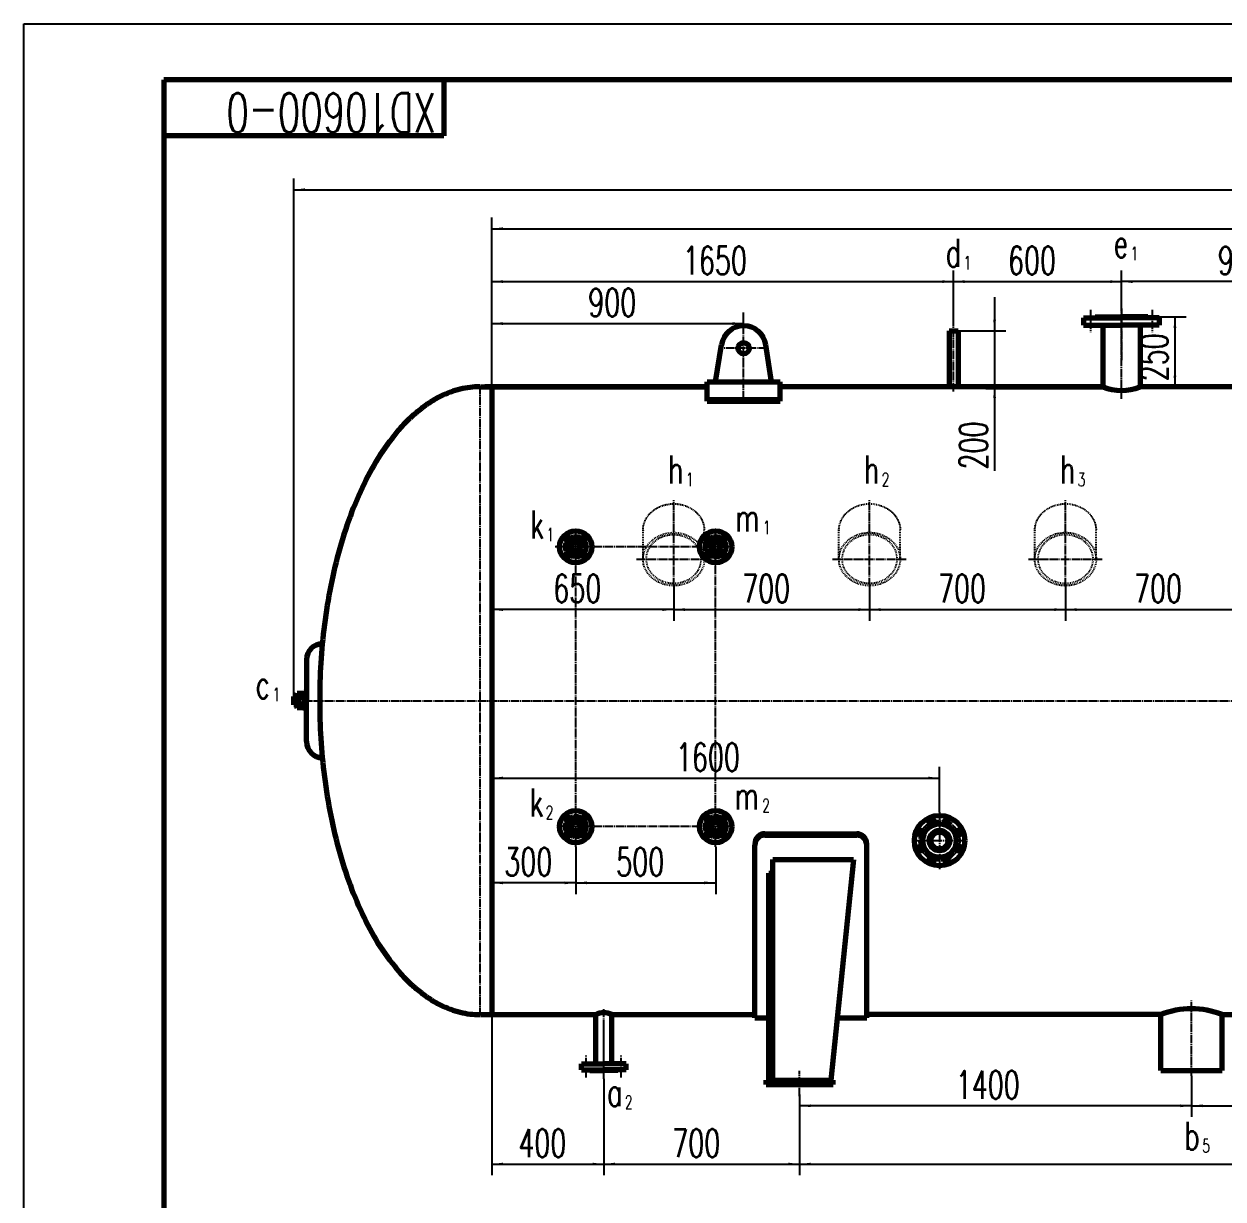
# Model space of a CAD drawing. Header units: millimetres. Extents: x -5940 to 5940, y -4200 to 4200.
# Drawn here: x -5940 to -1655, y 0 to 4200 of the extents above; entities that cross this region are included whole.
import ezdxf

# ---------------------------------------------------------------- set-up
doc = ezdxf.new("R2010")
doc.units = ezdxf.units.MM
doc.linetypes.add('EB_DASH', pattern=[6, 3, -3])
doc.linetypes.add('EB_DASHDOT', pattern=[39, 30, -3, 3, -3])
for name, color, linetype, lineweight in [('CAXA0', 7, 'Continuous', 70), ('CAXA1', 1, 'EB_DASHDOT', 25), ('CAXA2', 6, 'EB_DASH', 25), ('CAXA3', 7, 'Continuous', 25), ('CAXA4', 3, 'Continuous', 25)]:
    doc.layers.add(name, color=color, linetype=linetype, lineweight=lineweight)
doc.styles.add('标准', font='ROMANS.SHX', dxfattribs={"width": 0.667, "bigfont": 'HZTXT.SHX'})
doc.dimstyles.new('标准', dxfattribs={"dimscale": 20, "dimtxt": 5, "dimasz": 2, "dimexe": 2, "dimexo": 0, "dimtad": 1, "dimdec": 1, "dimzin": 12, "dimdsep": 46, "dimtxsty": '标准', "dimcen": 0, "dimdle": 6, "dimaunit": 1, "dimazin": 2, "dimtfac": 1, "dimtdec": 3, "dimtmove": 0, "dimatfit": 3, "dimfxl": 0, "dimtolj": 1, "dimtzin": 0, "dimarcsym": 0})

# ---------------------------------------------------------------- blocks, each defined once
blk = doc.blocks.new('CAXBLOCK0')
at = {"layer": 'CAXA4', "attachment_point": 1, "style": '标准'}
for s, insert, char_height in [('c', (-5112.4, 1889.1), 100), ('1', (-5051.9, 1827.2), 47.6)]:
    blk.add_mtext(s, dxfattribs=dict(at, insert=insert, char_height=char_height))
blk = doc.blocks.new('*CAXBLOCK23')
at = {"layer": 'CAXA4', "linetype": 'Continuous', "lineweight": 25}
for points in [[(-4268.3, 2106.8), (-4228.3, 2111.8), (-4228.3, 2101.8)], [(-3618.3, 2106.8), (-3658.3, 2111.8), (-3658.3, 2101.8)]]:
    blk.add_hatch(color=0, dxfattribs=at).paths.add_polyline_path(points, flags=0)
at = {"layer": 'CAXA4', "color": 0, "linetype": 'Continuous', "lineweight": 25}
for p, q in [((-4268.3, 2287.2), (-4268.3, 2066.8)), ((-3618.3, 2189.4), (-3618.3, 2066.8)), ((-3618.3, 2106.8), (-4268.3, 2106.8))]:
    blk.add_line(p, q, dxfattribs=at)
at = {"layer": 'CAXA4', "color": 0, "linetype": 'Continuous', "lineweight": 25, "insert": (-4048.6, 2231.8), "char_height": 100, "attachment_point": 1, "style": '标准'}
blk.add_mtext('650', dxfattribs=at)
blk = doc.blocks.new('CAXBLOCK3')
at = {"layer": 'CAXA4', "attachment_point": 1, "style": '标准'}
for s, insert, char_height in [('m', (-3398.1, 2485.5), 100), ('1', (-3299.5, 2423.6), 47.6)]:
    blk.add_mtext(s, dxfattribs=dict(at, insert=insert, char_height=char_height))
blk = doc.blocks.new('CAXBLOCK4')
at = {"layer": 'CAXA4', "attachment_point": 1, "style": '标准'}
for s, insert, char_height in [('k', (-4130.6, 2460.5), 100), ('1', (-4073.2, 2398.6), 47.6)]:
    blk.add_mtext(s, dxfattribs=dict(at, insert=insert, char_height=char_height))
blk = doc.blocks.new('*CAXBLOCK56')
at = {"layer": 'CAXA4', "linetype": 'Continuous', "lineweight": 25}
for points in [[(-3618.3, 2106.8), (-3578.3, 2101.8), (-3578.3, 2111.8)], [(-2918.3, 2106.8), (-2958.3, 2101.8), (-2958.3, 2111.8)]]:
    blk.add_hatch(color=0, dxfattribs=at).paths.add_polyline_path(points, flags=0)
at = {"layer": 'CAXA4', "color": 0, "linetype": 'Continuous', "lineweight": 25}
for p, q in [((-3618.3, 2189.4), (-3618.3, 2066.8)), ((-2918.3, 2189.4), (-2918.3, 2066.8)), ((-3618.3, 2106.8), (-2918.3, 2106.8))]:
    blk.add_line(p, q, dxfattribs=at)
at = {"layer": 'CAXA4', "color": 0, "linetype": 'Continuous', "lineweight": 25, "insert": (-3373.6, 2231.8), "char_height": 100, "attachment_point": 1, "style": '标准'}
blk.add_mtext('700', dxfattribs=at)
blk = doc.blocks.new('*CAXBLOCK67')
at = {"layer": 'CAXA4', "linetype": 'Continuous', "lineweight": 25}
for points in [[(-2918.3, 2106.8), (-2878.3, 2101.8), (-2878.3, 2111.8)], [(-2218.3, 2106.8), (-2258.3, 2101.8), (-2258.3, 2111.8)]]:
    blk.add_hatch(color=0, dxfattribs=at).paths.add_polyline_path(points, flags=0)
at = {"layer": 'CAXA4', "color": 0, "linetype": 'Continuous', "lineweight": 25}
for p, q in [((-2918.3, 2189.4), (-2918.3, 2066.8)), ((-2218.3, 2189.4), (-2218.3, 2066.8)), ((-2918.3, 2106.8), (-2218.3, 2106.8))]:
    blk.add_line(p, q, dxfattribs=at)
at = {"layer": 'CAXA4', "color": 0, "linetype": 'Continuous', "lineweight": 25, "insert": (-2673.6, 2231.8), "char_height": 100, "attachment_point": 1, "style": '标准'}
blk.add_mtext('700', dxfattribs=at)
blk = doc.blocks.new('CAXBLOCK7')
at = {"layer": 'CAXA4', "attachment_point": 1, "style": '标准'}
for s, insert, char_height in [('h', (-2938.4, 2657), 100), ('2', (-2874.8, 2595.1), 47.6)]:
    blk.add_mtext(s, dxfattribs=dict(at, insert=insert, char_height=char_height))
blk = doc.blocks.new('CAXBLOCK8')
at = {"layer": 'CAXA4', "attachment_point": 1, "style": '标准'}
for s, insert, char_height in [('h', (-3638.4, 2657), 100), ('1', (-3574.8, 2595.1), 47.6)]:
    blk.add_mtext(s, dxfattribs=dict(at, insert=insert, char_height=char_height))
blk = doc.blocks.new('*CAXBLOCK910')
at = {"layer": 'CAXA4', "linetype": 'Continuous', "lineweight": 25}
for points in [[(-4268.3, 1504.7), (-4228.3, 1499.7), (-4228.3, 1509.7)], [(-2668.3, 1504.7), (-2708.3, 1499.7), (-2708.3, 1509.7)]]:
    blk.add_hatch(color=0, dxfattribs=at).paths.add_polyline_path(points, flags=0)
at = {"layer": 'CAXA4', "color": 0, "linetype": 'Continuous', "lineweight": 25}
for p, q in [((-4268.3, 763.2), (-4268.3, 1544.7)), ((-2668.3, 1383.1), (-2668.3, 1544.7)), ((-4268.3, 1504.7), (-2668.3, 1504.7))]:
    blk.add_line(p, q, dxfattribs=at)
at = {"layer": 'CAXA4', "color": 0, "linetype": 'Continuous', "lineweight": 25, "insert": (-3610.4, 1629.7), "char_height": 100, "attachment_point": 1, "style": '标准'}
blk.add_mtext('1600', dxfattribs=at)
blk = doc.blocks.new('CAXBLOCK10')
at = {"layer": 'CAXA4', "attachment_point": 1, "style": '标准'}
for s, insert, char_height in [('k', (-4132.9, 1466.8), 100), ('2', (-4075.6, 1404.9), 47.6)]:
    blk.add_mtext(s, dxfattribs=dict(at, insert=insert, char_height=char_height))
blk = doc.blocks.new('CAXBLOCK11')
at = {"layer": 'CAXA4', "attachment_point": 1, "style": '标准'}
for s, insert, char_height in [('m', (-3400.5, 1491.8), 100), ('2', (-3301.9, 1429.9), 47.6)]:
    blk.add_mtext(s, dxfattribs=dict(at, insert=insert, char_height=char_height))
blk = doc.blocks.new('*CAXBLOCK1213')
at = {"layer": 'CAXA4', "linetype": 'Continuous', "lineweight": 25}
for points in [[(-2218.3, 2106.8), (-2178.3, 2101.8), (-2178.3, 2111.8)], [(-1518.3, 2106.8), (-1558.3, 2101.8), (-1558.3, 2111.8)]]:
    blk.add_hatch(color=0, dxfattribs=at).paths.add_polyline_path(points, flags=0)
at = {"layer": 'CAXA4', "color": 0, "linetype": 'Continuous', "lineweight": 25}
for p, q in [((-2218.3, 2189.4), (-2218.3, 2066.8)), ((-1518.3, 2189.4), (-1518.3, 2066.8)), ((-2218.3, 2106.8), (-1518.3, 2106.8))]:
    blk.add_line(p, q, dxfattribs=at)
at = {"layer": 'CAXA4', "color": 0, "linetype": 'Continuous', "lineweight": 25, "insert": (-1973.6, 2231.8), "char_height": 100, "attachment_point": 1, "style": '标准'}
blk.add_mtext('700', dxfattribs=at)
blk = doc.blocks.new('CAXBLOCK21')
at = {"layer": 'CAXA4', "attachment_point": 1, "style": '标准'}
for s, insert, char_height in [('h', (-2238.4, 2657), 100), ('3', (-2174.8, 2595.1), 47.6)]:
    blk.add_mtext(s, dxfattribs=dict(at, insert=insert, char_height=char_height))
blk = doc.blocks.new('CAXBLOCK39')
at = {"layer": 'CAXA4', "attachment_point": 1, "style": '标准'}
for s, insert, char_height in [('a', (-3856.4, 431.4), 100), ('2', (-3792.7, 369.5), 47.6)]:
    blk.add_mtext(s, dxfattribs=dict(at, insert=insert, char_height=char_height))
blk = doc.blocks.new('*CAXBLOCK4041')
at = {"layer": 'CAXA4', "linetype": 'Continuous', "lineweight": 25}
for points in [[(-3868.3, 124.9), (-3828.3, 119.9), (-3828.3, 129.9)], [(-3168.3, 124.9), (-3208.3, 119.9), (-3208.3, 129.9)]]:
    blk.add_hatch(color=0, dxfattribs=at).paths.add_polyline_path(points, flags=0)
at = {"layer": 'CAXA4', "color": 0, "linetype": 'Continuous', "lineweight": 25}
for p, q in [((-3868.3, 429.8), (-3868.3, 84.9)), ((-3168.3, 373.6), (-3168.3, 84.9)), ((-3868.3, 124.9), (-3168.3, 124.9))]:
    blk.add_line(p, q, dxfattribs=at)
at = {"layer": 'CAXA4', "color": 0, "linetype": 'Continuous', "lineweight": 25, "insert": (-3623.6, 249.9), "char_height": 100, "attachment_point": 1, "style": '标准'}
blk.add_mtext('700', dxfattribs=at)
blk = doc.blocks.new('*CAXBLOCK4142')
at = {"layer": 'CAXA4', "linetype": 'Continuous', "lineweight": 25}
for points in [[(-4268.3, 124.9), (-4228.3, 119.9), (-4228.3, 129.9)], [(-3868.3, 124.9), (-3908.3, 119.9), (-3908.3, 129.9)]]:
    blk.add_hatch(color=0, dxfattribs=at).paths.add_polyline_path(points, flags=0)
at = {"layer": 'CAXA4', "color": 0, "linetype": 'Continuous', "lineweight": 25}
for p, q in [((-4268.3, 659.2), (-4268.3, 84.9)), ((-3868.3, 429.8), (-3868.3, 84.9)), ((-4268.3, 124.9), (-3868.3, 124.9))]:
    blk.add_line(p, q, dxfattribs=at)
at = {"layer": 'CAXA4', "color": 0, "linetype": 'Continuous', "lineweight": 25, "insert": (-4173.6, 249.9), "char_height": 100, "attachment_point": 1, "style": '标准'}
blk.add_mtext('400', dxfattribs=at)
blk = doc.blocks.new('*CAXBLOCK4243')
at = {"layer": 'CAXA4', "linetype": 'Continuous', "lineweight": 25}
for points in [[(-1768.3, 333.2), (-1728.3, 328.2), (-1728.3, 338.2)], [(-768.3, 333.2), (-808.3, 328.2), (-808.3, 338.2)]]:
    blk.add_hatch(color=0, dxfattribs=at).paths.add_polyline_path(points, flags=0)
at = {"layer": 'CAXA4', "color": 0, "linetype": 'Continuous', "lineweight": 25}
for p, q in [((-1768.3, 439.9), (-1768.3, 293.2)), ((-768.3, 438.6), (-768.3, 293.2)), ((-1768.3, 333.2), (-768.3, 333.2))]:
    blk.add_line(p, q, dxfattribs=at)
at = {"layer": 'CAXA4', "color": 0, "linetype": 'Continuous', "lineweight": 25, "insert": (-1410.4, 458.2), "char_height": 100, "attachment_point": 1, "style": '标准'}
blk.add_mtext('1000', dxfattribs=at)
blk = doc.blocks.new('*CAXBLOCK4344')
at = {"layer": 'CAXA4', "linetype": 'Continuous', "lineweight": 25}
for points in [[(-3168.3, 333.2), (-3128.3, 338.2), (-3128.3, 328.2)], [(-1768.3, 333.2), (-1808.3, 338.2), (-1808.3, 328.2)]]:
    blk.add_hatch(color=0, dxfattribs=at).paths.add_polyline_path(points, flags=0)
at = {"layer": 'CAXA4', "color": 0, "linetype": 'Continuous', "lineweight": 25}
for p, q in [((-1768.3, 439.9), (-1768.3, 293.2)), ((-3168.3, 373.6), (-3168.3, 293.2)), ((-1768.3, 333.2), (-3168.3, 333.2))]:
    blk.add_line(p, q, dxfattribs=at)
at = {"layer": 'CAXA4', "color": 0, "linetype": 'Continuous', "lineweight": 25, "insert": (-2610.4, 458.2), "char_height": 100, "attachment_point": 1, "style": '标准'}
blk.add_mtext('1400', dxfattribs=at)
blk = doc.blocks.new('CAXBLOCK44')
at = {"layer": 'CAXA4', "attachment_point": 1, "style": '标准'}
for s, insert, char_height in [('b', (-1793.2, 275.9), 100), ('5', (-1729.5, 214), 47.6)]:
    blk.add_mtext(s, dxfattribs=dict(at, insert=insert, char_height=char_height))
blk = doc.blocks.new('*CAXBLOCK5253')
at = {"layer": 'CAXA4', "linetype": 'Continuous', "lineweight": 25}
for points in [[(-2471.7, 3103.2), (-2476.7, 3143.2), (-2466.7, 3143.2)], [(-2471.7, 2903.2), (-2476.7, 2863.2), (-2466.7, 2863.2)]]:
    blk.add_hatch(color=0, dxfattribs=at).paths.add_polyline_path(points, flags=0)
at = {"layer": 'CAXA4', "color": 0, "linetype": 'Continuous', "lineweight": 25}
for p, q in [((-2471.7, 3223.2), (-2471.7, 2602.5)), ((-2602.3, 3103.2), (-2431.7, 3103.2)), ((-2602.3, 2903.2), (-2431.7, 2903.2))]:
    blk.add_line(p, q, dxfattribs=at)
at = {"layer": 'CAXA4', "color": 0, "linetype": 'Continuous', "lineweight": 25, "insert": (-2596.7, 2607.5), "char_height": 100, "attachment_point": 1, "rotation": 90, "style": '标准'}
blk.add_mtext('200', dxfattribs=at)
blk = doc.blocks.new('*CAXBLOCK5354')
at = {"layer": 'CAXA4', "linetype": 'Continuous', "lineweight": 25}
for points in [[(-1827.2, 3153.2), (-1832.2, 3113.2), (-1822.2, 3113.2)], [(-1827.2, 2903.2), (-1832.2, 2943.2), (-1822.2, 2943.2)]]:
    blk.add_hatch(color=0, dxfattribs=at).paths.add_polyline_path(points, flags=0)
at = {"layer": 'CAXA4', "color": 0, "linetype": 'Continuous', "lineweight": 25}
for p, q in [((-1924.3, 3153.2), (-1787.2, 3153.2)), ((-1827.2, 3153.2), (-1827.2, 2903.2)), ((-1951.8, 2903.2), (-1787.2, 2903.2))]:
    blk.add_line(p, q, dxfattribs=at)
at = {"layer": 'CAXA4', "color": 0, "linetype": 'Continuous', "lineweight": 25, "insert": (-1952.2, 2922.9), "char_height": 100, "attachment_point": 1, "rotation": 90, "style": '标准'}
blk.add_mtext('250', dxfattribs=at)
blk = doc.blocks.new('CAXBLOCK54')
at = {"layer": 'CAXA4', "attachment_point": 1, "style": '标准'}
for s, insert, char_height in [('e', (-2046.1, 3465.3), 100), ('1', (-1985.6, 3403.4), 47.6)]:
    blk.add_mtext(s, dxfattribs=dict(at, insert=insert, char_height=char_height))
blk = doc.blocks.new('CAXBLOCK55')
at = {"layer": 'CAXA4', "attachment_point": 1, "style": '标准'}
for s, insert, char_height in [('d', (-2646.1, 3431.8), 100), ('1', (-2582.4, 3369.9), 47.6)]:
    blk.add_mtext(s, dxfattribs=dict(at, insert=insert, char_height=char_height))
blk = doc.blocks.new('*CAXBLOCK5657')
at = {"layer": 'CAXA4', "linetype": 'Continuous', "lineweight": 25}
for points in [[(-2618.3, 3279.1), (-2578.3, 3274.1), (-2578.3, 3284.1)], [(-2018.3, 3279.1), (-2058.3, 3274.1), (-2058.3, 3284.1)]]:
    blk.add_hatch(color=0, dxfattribs=at).paths.add_polyline_path(points, flags=0)
at = {"layer": 'CAXA4', "color": 0, "linetype": 'Continuous', "lineweight": 25}
for p, q in [((-2618.3, 3127.5), (-2618.3, 3319.1)), ((-2018.3, 3180.4), (-2018.3, 3319.1)), ((-2618.3, 3279.1), (-2018.3, 3279.1))]:
    blk.add_line(p, q, dxfattribs=at)
at = {"layer": 'CAXA4', "color": 0, "linetype": 'Continuous', "lineweight": 25, "insert": (-2423.6, 3404.1), "char_height": 100, "attachment_point": 1, "style": '标准'}
blk.add_mtext('600', dxfattribs=at)
blk = doc.blocks.new('*CAXBLOCK5758')
at = {"layer": 'CAXA4', "linetype": 'Continuous', "lineweight": 25}
for points in [[(-4268.3, 3279.1), (-4228.3, 3274.1), (-4228.3, 3284.1)], [(-2618.3, 3279.1), (-2658.3, 3274.1), (-2658.3, 3284.1)]]:
    blk.add_hatch(color=0, dxfattribs=at).paths.add_polyline_path(points, flags=0)
at = {"layer": 'CAXA4', "color": 0, "linetype": 'Continuous', "lineweight": 25}
for p, q in [((-4268.3, 2903.2), (-4268.3, 3319.1)), ((-2618.3, 3127.5), (-2618.3, 3319.1)), ((-4268.3, 3279.1), (-2618.3, 3279.1))]:
    blk.add_line(p, q, dxfattribs=at)
at = {"layer": 'CAXA4', "color": 0, "linetype": 'Continuous', "lineweight": 25, "insert": (-3585.4, 3404.1), "char_height": 100, "attachment_point": 1, "style": '标准'}
blk.add_mtext('1650', dxfattribs=at)
blk = doc.blocks.new('*CAXBLOCK5859')
at = {"layer": 'CAXA4', "linetype": 'Continuous', "lineweight": 25}
for points in [[(-4268.3, 3129.1), (-4228.3, 3124.1), (-4228.3, 3134.1)], [(-3368.3, 3129.1), (-3408.3, 3124.1), (-3408.3, 3134.1)]]:
    blk.add_hatch(color=0, dxfattribs=at).paths.add_polyline_path(points, flags=0)
at = {"layer": 'CAXA4', "color": 0, "linetype": 'Continuous', "lineweight": 25}
for p, q in [((-4268.3, 2903.2), (-4268.3, 3169.1)), ((-4268.3, 3129.1), (-3368.3, 3129.1)), ((-3368.3, 3126.2), (-3368.3, 3169.1))]:
    blk.add_line(p, q, dxfattribs=at)
at = {"layer": 'CAXA4', "color": 0, "linetype": 'Continuous', "lineweight": 25, "insert": (-3923.6, 3254.1), "char_height": 100, "attachment_point": 1, "style": '标准'}
blk.add_mtext('900', dxfattribs=at)
blk = doc.blocks.new('*CAXBLOCK6465')
at = {"layer": 'CAXA4', "linetype": 'Continuous', "lineweight": 25}
for points in [[(-2018.3, 3279.1), (-1978.3, 3284.1), (-1978.3, 3274.1)], [(-1118.3, 3279.1), (-1158.3, 3284.1), (-1158.3, 3274.1)]]:
    blk.add_hatch(color=0, dxfattribs=at).paths.add_polyline_path(points, flags=0)
at = {"layer": 'CAXA4', "color": 0, "linetype": 'Continuous', "lineweight": 25}
for p, q in [((-2018.3, 3180.4), (-2018.3, 3319.1)), ((-1118.3, 3173.4), (-1118.3, 3319.1)), ((-1118.3, 3279.1), (-2018.3, 3279.1))]:
    blk.add_line(p, q, dxfattribs=at)
at = {"layer": 'CAXA4', "color": 0, "linetype": 'Continuous', "lineweight": 25, "insert": (-1673.6, 3404.1), "char_height": 100, "attachment_point": 1, "style": '标准'}
blk.add_mtext('900', dxfattribs=at)
blk = doc.blocks.new('*CAXBLOCK7172')
at = {"layer": 'CAXA4', "linetype": 'Continuous', "lineweight": 25}
for points in [[(-3168.3, 124.9), (-3128.3, 119.9), (-3128.3, 129.9)], [(3631.7, 124.9), (3591.7, 119.9), (3591.7, 129.9)]]:
    blk.add_hatch(color=0, dxfattribs=at).paths.add_polyline_path(points, flags=0)
at = {"layer": 'CAXA4', "color": 0, "linetype": 'Continuous', "lineweight": 25}
for p, q in [((-3168.3, 373.6), (-3168.3, 84.9)), ((3631.7, 367.1), (3631.7, 84.9)), ((-3168.3, 124.9), (3631.7, 124.9))]:
    blk.add_line(p, q, dxfattribs=at)
at = {"layer": 'CAXA4', "color": 0, "linetype": 'Continuous', "lineweight": 25, "insert": (-265.1, 249.9), "char_height": 100, "attachment_point": 1, "style": '标准'}
blk.add_mtext('6800', dxfattribs=at)
blk = doc.blocks.new('*CAXBLOCK7273')
at = {"layer": 'CAXA4', "linetype": 'Continuous', "lineweight": 25}
for points in [[(-4268.3, 3468.1), (-4228.3, 3463.1), (-4228.3, 3473.1)], [(4731.7, 3468.1), (4691.7, 3463.1), (4691.7, 3473.1)]]:
    blk.add_hatch(color=0, dxfattribs=at).paths.add_polyline_path(points, flags=0)
at = {"layer": 'CAXA4', "color": 0, "linetype": 'Continuous', "lineweight": 25}
for p, q in [((-4268.3, 2903.2), (-4268.3, 3508.1)), ((4731.7, 2903.2), (4731.7, 3508.1)), ((-4268.3, 3468.1), (4731.7, 3468.1))]:
    blk.add_line(p, q, dxfattribs=at)
at = {"layer": 'CAXA4', "color": 0, "linetype": 'Continuous', "lineweight": 25, "insert": (89.6, 3593.1), "char_height": 100, "attachment_point": 1, "style": '标准'}
blk.add_mtext('9000', dxfattribs=at)
blk = doc.blocks.new('*CAXBLOCK7374')
at = {"layer": 'CAXA4', "linetype": 'Continuous', "lineweight": 25}
for points in [[(-4975.7, 3607.6), (-4935.7, 3602.6), (-4935.7, 3612.6)], [(5439.1, 3607.6), (5399.1, 3602.6), (5399.1, 3612.6)]]:
    blk.add_hatch(color=0, dxfattribs=at).paths.add_polyline_path(points, flags=0)
at = {"layer": 'CAXA4', "color": 0, "linetype": 'Continuous', "lineweight": 25}
for p, q in [((-4975.7, 1796.2), (-4975.7, 3647.6)), ((5439.1, 1796.2), (5439.1, 3647.6)), ((-4975.7, 3607.6), (5439.1, 3607.6))]:
    blk.add_line(p, q, dxfattribs=at)
at = {"layer": 'CAXA4', "color": 0, "linetype": 'Continuous', "lineweight": 25, "insert": (52.9, 3732.6), "char_height": 100, "attachment_point": 1, "style": '标准'}
blk.add_mtext('10415', dxfattribs=at)
blk = doc.blocks.new('CAXBLOCK111', base_point=(5740, -4000))
at = {"layer": 'CAXA0', "linetype": 'Continuous', "lineweight": 70}
for p, q in [((5740, 4000), (-5440, 4000)), ((-5440, 4000), (-5440, -4000))]:
    blk.add_line(p, q, dxfattribs=at)
at = {"layer": 'CAXA0'}
for p, q in [((-4440, 4000), (-4440, 3800)), ((-4440, 3800), (-5440, 3800))]:
    blk.add_line(p, q, dxfattribs=at)
at = {"layer": 'CAXA3', "linetype": 'Continuous', "lineweight": 25}
for p, q in [((-5940, 4200), (5940, 4200)), ((-5940, -4200), (-5940, 4200))]:
    blk.add_line(p, q, dxfattribs=at)
at = {"layer": 'CAXA0', "linetype": 'Continuous', "lineweight": 25, "insert": (-4468.2, 3812.5), "char_height": 140, "attachment_point": 1, "rotation": 180, "style": '标准'}
blk.add_mtext('XD10600-0', dxfattribs=at)
blk = doc.blocks.new('*CAXBLOCK121122')
at = {"layer": 'CAXA4', "linetype": 'Continuous', "lineweight": 25}
for points in [[(-4268.3, 1130.1), (-4228.3, 1135.1), (-4228.3, 1125.1)], [(-3968.3, 1130.1), (-4008.3, 1135.1), (-4008.3, 1125.1)]]:
    blk.add_hatch(color=0, dxfattribs=at).paths.add_polyline_path(points, flags=0)
at = {"layer": 'CAXA4', "color": 0, "linetype": 'Continuous', "lineweight": 25}
for p, q in [((-3968.3, 1259.2), (-3968.3, 1090.1)), ((-4268.3, 659.2), (-4268.3, 1170.1)), ((-3968.3, 1130.1), (-4268.3, 1130.1))]:
    blk.add_line(p, q, dxfattribs=at)
at = {"layer": 'CAXA4', "color": 0, "linetype": 'Continuous', "lineweight": 25, "insert": (-4223.6, 1255.1), "char_height": 100, "attachment_point": 1, "style": '标准'}
blk.add_mtext('300', dxfattribs=at)
blk = doc.blocks.new('*CAXBLOCK122123')
at = {"layer": 'CAXA4', "linetype": 'Continuous', "lineweight": 25}
for points in [[(-3968.3, 1130.1), (-3928.3, 1125.1), (-3928.3, 1135.1)], [(-3468.3, 1130.1), (-3508.3, 1125.1), (-3508.3, 1135.1)]]:
    blk.add_hatch(color=0, dxfattribs=at).paths.add_polyline_path(points, flags=0)
at = {"layer": 'CAXA4', "color": 0, "linetype": 'Continuous', "lineweight": 25}
for p, q in [((-3968.3, 1259.2), (-3968.3, 1090.1)), ((-3468.3, 1259.2), (-3468.3, 1090.1)), ((-3968.3, 1130.1), (-3468.3, 1130.1))]:
    blk.add_line(p, q, dxfattribs=at)
at = {"layer": 'CAXA4', "color": 0, "linetype": 'Continuous', "lineweight": 25, "insert": (-3823.6, 1255.1), "char_height": 100, "attachment_point": 1, "style": '标准'}
blk.add_mtext('500', dxfattribs=at)

msp = doc.modelspace()

# ---------------------------------------------------------------- linework, layer by layer
at = {"layer": 'CAXA0'}
for p, q in [((-2153.32, 3150.15), (-2018.32, 3150.15)), ((-2153.32, 3150.15), (-2153.32, 3123.15)), ((-2112.32, 3153.15), (-2018.32, 3153.15)), ((-2112.32, 3153.15), (-2112.32, 3150.15)), ((-1924.32, 3153.15), (-2018.32, 3153.15)), ((-1883.32, 3150.15), (-2018.32, 3150.15)), ((-1924.32, 3153.15), (-1924.32, 3150.15)), ((-1883.32, 3150.15), (-1883.32, 3123.15)), ((-2153.32, 3123.15), (-2018.32, 3123.15)), ((-2084.82, 3123.15), (-2084.82, 2903.15)), ((-1883.32, 3123.15), (-2018.32, 3123.15)), ((-1951.82, 3123.15), (-1951.82, 2903.15)), ((-3468.32, 2921.15), (-3447.33, 3053.66)), ((-3268.32, 2921.15), (-3289.3, 3053.66)), ((-3498.32, 2852.14), (-3498.32, 2921.15)), ((-3498.32, 2921.15), (-3238.32, 2921.15)), ((-3238.32, 2852.14), (-3238.32, 2921.15)), ((-4308.32, 2903.15), (-3498.32, 2903.15)), ((-3498.32, 2903.15), (-4293.32, 2903.15)), ((-4268.32, 2903.15), (-4268.32, 659.15)), ((-2084.82, 2903.15), (-3238.32, 2903.15)), ((-2502.32, 2903.15), (-2084.82, 2903.15)), ((-1197.82, 2903.15), (-1951.82, 2903.15)), ((-3498.32, 2858.07), (-3238.32, 2858.07)), ((-3498.32, 2852.14), (-3238.32, 2852.14)), ((-4930.29, 1927.07), (-4930.29, 1781.15)), ((-4965.69, 1800.24), (-4965.69, 1762.06)), ((-4941.13, 1806.6), (-4963.86, 1806.6)), ((-4939.29, 1753.15), (-4939.29, 1809.15)), ((-4935.29, 1809.15), (-4939.29, 1809.15)), ((-4939.29, 1800.24), (-4939.29, 1762.06)), ((-4935.29, 1816.15), (-4933.29, 1816.15)), ((-4935.29, 1816.15), (-4935.29, 1746.15)), ((-4975.69, 1766.15), (-4975.69, 1796.15)), ((-4965.69, 1796.15), (-4975.69, 1796.15)), ((-4965.69, 1766.15), (-4975.69, 1766.15)), ((-4963.86, 1793.88), (-4941.13, 1793.88)), ((-4963.86, 1768.43), (-4941.13, 1768.43)), ((-4930.29, 1635.23), (-4930.29, 1781.15)), ((-4941.13, 1755.7), (-4963.86, 1755.7)), ((-4939.29, 1753.15), (-4935.29, 1753.15)), ((-4935.29, 1746.15), (-4933.29, 1746.15)), ((-3292.32, 1305.73), (-2964.32, 1305.73)), ((-3292.32, 1300.65), (-2964.32, 1300.65)), ((-3328.32, 647.15), (-3328.32, 1264.65)), ((-2928.32, 647.15), (-2928.32, 1269.73)), ((-3264.32, 425.15), (-3264.32, 1214.15)), ((-3264.32, 1214.15), (-2976.32, 1214.15)), ((-2976.32, 1214.15), (-3056.32, 425.15)), ((-3278.32, 425.15), (-3278.32, 1164.15)), ((-3278.32, 1164.15), (-3264.32, 1164.15)), ((-3278.32, 1152.53), (-3264.32, 1152.53)), ((-4308.32, 659.15), (-3896.82, 659.15)), ((-3896.82, 483.15), (-3896.82, 659.15)), ((-3839.82, 483.15), (-3839.82, 659.15)), ((-3839.82, 659.15), (-3328.32, 659.15)), ((-3328.32, 647.15), (-3278.32, 647.15)), ((-3033.81, 647.15), (-2928.32, 647.15)), ((-1877.82, 659.15), (-2928.32, 659.15)), ((-1877.82, 459.15), (-1877.82, 659.15)), ((-1658.82, 459.15), (-1658.82, 659.15)), ((-1658.82, 659.15), (-877.82, 659.15)), ((-3948.32, 462.15), (-3948.32, 483.15)), ((-3948.32, 483.15), (-3868.32, 483.15)), ((-3788.32, 483.15), (-3868.32, 483.15)), ((-3788.32, 462.15), (-3788.32, 483.15)), ((-3948.32, 462.15), (-3868.32, 462.15)), ((-3918.32, 459.15), (-3918.32, 462.15)), ((-3918.32, 459.15), (-3868.32, 459.15)), ((-3788.32, 462.15), (-3868.32, 462.15)), ((-3818.32, 459.15), (-3868.32, 459.15)), ((-3818.32, 459.15), (-3818.32, 462.15)), ((-1877.82, 459.15), (-1658.82, 459.15)), ((-3288.32, 409.15), (-3288.32, 425.15)), ((-3288.32, 425.15), (-3048.32, 425.15)), ((-3288.32, 409.15), (-3048.32, 409.15)), ((-3048.32, 409.15), (-3048.32, 425.15))]:
    msp.add_line(p, q, dxfattribs=at)
at = {"layer": 'CAXA0', "linetype": 'Continuous', "lineweight": 70}
for p, q in [((-2634.32, 3103.15), (-2602.32, 3103.15)), ((-2634.32, 3103.15), (-2634.32, 2903.15)), ((-2602.32, 3103.15), (-2602.32, 2903.15))]:
    msp.add_line(p, q, dxfattribs=at)
at = {"layer": 'CAXA0'}
for centre, radius in [((-3368.32, 3041.15), 20), ((-3968.32, 2331.15), 57.5), ((-3998.37, 2361.2), 6), ((-3968.32, 2331.15), 32.5), ((-3938.26, 2361.2), 6), ((-3468.32, 2331.15), 57.5), ((-3498.37, 2361.2), 6), ((-3468.32, 2331.15), 32.5), ((-3438.26, 2361.2), 6), ((-3968.32, 2331.15), 16), ((-3468.32, 2331.15), 16), ((-3998.37, 2301.1), 6), ((-3938.26, 2301.1), 6), ((-3498.37, 2301.1), 6), ((-3438.26, 2301.1), 6), ((-3968.32, 1331.15), 57.5), ((-3468.32, 1331.15), 57.5), ((-2668.32, 1281.15), 90), ((-3998.37, 1361.2), 6), ((-3968.32, 1331.15), 32.5), ((-3968.32, 1331.15), 16), ((-3938.26, 1361.2), 6), ((-3498.37, 1361.2), 6), ((-3468.32, 1331.15), 32.5), ((-3468.32, 1331.15), 16), ((-3438.26, 1361.2), 6), ((-2668.32, 1281.15), 60), ((-2696.06, 1348.13), 9), ((-2640.57, 1348.13), 9), ((-3998.37, 1301.1), 6), ((-3938.26, 1301.1), 6), ((-3498.37, 1301.1), 6), ((-3438.26, 1301.1), 6), ((-2735.3, 1308.89), 9), ((-2668.32, 1281.15), 36.5), ((-2668.32, 1281.15), 30.5), ((-2601.33, 1308.89), 9), ((-2735.3, 1253.41), 9), ((-2601.33, 1253.41), 9), ((-2696.06, 1214.17), 9), ((-2640.57, 1214.17), 9)]:
    msp.add_circle(centre, radius, dxfattribs=at)
for centre, radius, start, end in [((-3368.32, 3041.15), 80, 8.99859, 171.00143), ((-2018.32, 3065.41), 175.35, 247.71381, 292.28619), ((-4872.37, 1927.07), 57.92, 90.62812, 180), ((-4953.75, 1800.24), 11.94, 147.79645, 212.20355), ((-4951.23, 1800.24), 11.94, 327.79645, 32.20355), ((-4933.29, 1819.15), 3, 270.00003, 360), ((-4920.69, 1781.15), 45, 163.57394, 196.42606), ((-4953.75, 1762.06), 11.94, 147.79645, 212.20355), ((-4984.29, 1781.15), 45, 343.57394, 16.42606), ((-4951.23, 1762.06), 11.94, 327.79645, 32.20355), ((-4933.29, 1743.15), 3, 0, 89.99997), ((-4872.37, 1635.23), 57.92, 180, 269.37188), ((-3292.32, 1269.73), 36, 90, 180), ((-3292.32, 1264.65), 36, 90, 180), ((-2964.32, 1269.73), 36, 0, 90), ((-2964.32, 1264.65), 36, 0, 90), ((-3868.32, 604.25), 61.85, 62.56376, 117.43624), ((-1768.32, 382.09), 297.91, 68.43507, 111.56493)]:
    msp.add_arc(centre, radius, start, end, dxfattribs=at)
msp.add_rational_spline([(-4311.32, 2903.15), (-4883.32, 2903.15), (-4883.32, 1781.15), (-4883.32, 659.15), (-4311.32, 659.15)], [1, 0.707106781187, 1, 0.707106781187, 1], degree=2, knots=[0, 0, 0, 1365.7299836, 1365.7299836, 2731.4599673, 2731.4599673, 2731.4599673], dxfattribs=at)
at = {"layer": 'CAXA1'}
for p, q in [((-2128.32, 3177.67), (-2128.32, 3098.08)), ((-2018.32, 3182.54), (-2018.32, 2997.85)), ((-1908.32, 3177.67), (-1908.32, 3098.08)), ((-2668.32, 1383.07), (-2668.32, 1179.23)), ((-2691.9, 1338.09), (-2701.29, 1360.76)), ((-2644.73, 1338.09), (-2635.34, 1360.76)), ((-2725.26, 1304.74), (-2747.93, 1314.13)), ((-2611.37, 1304.74), (-2588.7, 1314.13)), ((-2725.26, 1257.56), (-2747.93, 1248.17)), ((-2611.37, 1257.56), (-2588.7, 1248.17)), ((-2691.9, 1224.21), (-2701.29, 1201.54)), ((-2644.73, 1224.21), (-2635.34, 1201.54)), ((-3868.32, 429.76), (-3868.32, 614.45)), ((-3930.82, 434.63), (-3930.82, 514.22)), ((-3805.82, 434.63), (-3805.82, 514.22)), ((-3168.32, 367.15), (-3168.32, 457.99))]:
    msp.add_line(p, q, dxfattribs=at)
at = {"layer": 'CAXA1', "linetype": 'EB_DASHDOT', "lineweight": 25}
for p, q in [((-2018.32, 2859.89), (-2018.32, 3180.42)), ((-3368.32, 2858.11), (-3368.32, 3126.15)), ((-2618.32, 2886.12), (-2618.32, 3127.5)), ((-3285.32, 3041.15), (-3451.32, 3041.15)), ((-4311.32, 2906.15), (-4311.32, 656.15)), ((-3618.32, 2189.37), (-3618.32, 2498.68)), ((-2918.32, 2189.37), (-2918.32, 2498.68)), ((-2218.32, 2189.37), (-2218.32, 2498.68)), ((-4004.04, 2366.87), (-3992.45, 2355.29)), ((-3968.32, 1259.22), (-3968.32, 2391.65)), ((-3932.59, 2366.87), (-3944.18, 2355.29)), ((-3504.04, 2366.87), (-3492.45, 2355.29)), ((-3468.32, 1259.22), (-3468.32, 2391.65)), ((-3432.59, 2366.87), (-3444.18, 2355.29)), ((-3405.33, 2331.15), (-4041.35, 2331.15)), ((-4004.04, 2295.43), (-3992.45, 2307.01)), ((-3932.59, 2295.43), (-3944.18, 2307.01)), ((-3750.88, 2287.2), (-3487.29, 2287.2)), ((-3504.04, 2295.43), (-3492.45, 2307.01)), ((-3432.59, 2295.43), (-3444.18, 2307.01)), ((-3050.88, 2287.2), (-2787.29, 2287.2)), ((-2350.88, 2287.2), (-2087.29, 2287.2)), ((-4980.46, 1781.15), (5460.48, 1781.15)), ((-3405.33, 1331.15), (-4034.19, 1331.15)), ((-4004.04, 1366.87), (-3992.45, 1355.29)), ((-3932.59, 1366.87), (-3944.18, 1355.29)), ((-3504.04, 1366.87), (-3492.45, 1355.29)), ((-3432.59, 1366.87), (-3444.18, 1355.29)), ((-4004.04, 1295.43), (-3992.45, 1307.01)), ((-3932.59, 1295.43), (-3944.18, 1307.01)), ((-3504.04, 1295.43), (-3492.45, 1307.01)), ((-3432.59, 1295.43), (-3444.18, 1307.01)), ((-2766.9, 1281.15), (-2572.55, 1281.15)), ((-1768.32, 439.93), (-1768.32, 712.88)), ((-3868.32, 456.15), (-3868.32, 679.17))]:
    msp.add_line(p, q, dxfattribs=at)
at = {"layer": 'CAXA1'}
for centre, radius in [((-3968.32, 2331.15), 42.5), ((-3468.32, 2331.15), 42.5), ((-3968.32, 1331.15), 42.5), ((-3468.32, 1331.15), 42.5), ((-2668.32, 1281.15), 72.5)]:
    msp.add_circle(centre, radius, dxfattribs=at)
at = {"layer": 'CAXA2'}
for p, q in [((-3727.82, 2284.88), (-3727.82, 2390.15)), ((-3508.82, 2284.88), (-3508.82, 2390.15)), ((-3508.82, 2284.88), (-3508.82, 2390.15)), ((-3027.82, 2284.88), (-3027.82, 2390.15)), ((-2808.82, 2284.88), (-2808.82, 2390.15)), ((-2327.82, 2284.88), (-2327.82, 2390.15)), ((-2108.82, 2284.88), (-2108.82, 2390.15))]:
    msp.add_line(p, q, dxfattribs=at)
msp.add_circle((-2668.32, 1281.15), 54, dxfattribs=at)
for centre, major_axis, ratio in [((-3618.32, 2287.2), (109.53, 0), 0.8657661), ((-3618.32, 2287.61), (97.5, 0), 0.9015464), ((-2918.32, 2287.2), (109.53, 0), 0.8657661), ((-2918.32, 2287.61), (97.5, 0), 0.9015464), ((-2218.32, 2287.2), (109.53, 0), 0.8657661), ((-2218.32, 2287.61), (97.5, 0), 0.9015464)]:
    msp.add_ellipse(centre, major_axis=major_axis, ratio=ratio, dxfattribs=at)
for points in [[(-3727.82, 2390.15), (-3727.82, 2390.15), (-3727.82, 2390.15), (-3727.82, 2484.98), (-3618.32, 2484.98), (-3508.82, 2484.98), (-3508.82, 2390.15)], [(-3027.82, 2390.15), (-3027.82, 2390.15), (-3027.82, 2390.15), (-3027.82, 2484.98), (-2918.32, 2484.98), (-2808.82, 2484.98), (-2808.82, 2390.15)], [(-2327.82, 2390.15), (-2327.82, 2390.15), (-2327.82, 2390.15), (-2327.82, 2484.98), (-2218.32, 2484.98), (-2108.82, 2484.98), (-2108.82, 2390.15)]]:
    msp.add_rational_spline(points, [0.99999954776, 0.99999977388, 1, 0.707106781187, 1, 0.707106781187, 1], degree=2, knots=[0, 0, 0, 0.000124, 0.000124, 160.6710934, 160.6710934, 321.3420627, 321.3420627, 321.3420627], dxfattribs=at)
at = {"layer": 'CAXA3'}
for p, q in [((-4965.69, 1793.9), (-4975.69, 1793.9)), ((-4965.69, 1768.4), (-4975.69, 1768.4))]:
    msp.add_line(p, q, dxfattribs=at)

# ---------------------------------------------------------------- block references
at = {"layer": 'CAXA0'}
msp.add_blockref('CAXBLOCK111', (5740, -4000), dxfattribs=at)
at = {"layer": 'CAXA4', "linetype": 'Continuous', "lineweight": 25}
for name in ['CAXBLOCK55', 'CAXBLOCK54', 'CAXBLOCK8', 'CAXBLOCK7', 'CAXBLOCK21', 'CAXBLOCK4', 'CAXBLOCK3', 'CAXBLOCK0', 'CAXBLOCK10', 'CAXBLOCK11', 'CAXBLOCK39', 'CAXBLOCK44']:
    msp.add_blockref(name, (0, 0), dxfattribs=at)

# ---------------------------------------------------------------- dimensions: what is measured, and where the dimension line sits
at = {"layer": 'CAXA4'}
for base, p1, p2, angle, text, picture, middle in [((231.68, 3607.65), (-4975.69, 1796.15), (5439.06, 1796.15), 180, '10415', '*CAXBLOCK7374', (231.68, 3670.15)), ((231.68, 3468.11), (-4268.32, 2903.15), (4731.68, 2903.15), 180, '9000', '*CAXBLOCK7273', (231.68, 3530.61)), ((-3443.32, 3279.07), (-4268.32, 2903.15), (-2618.32, 3127.5), 180, '1650', '*CAXBLOCK5758', (-3443.32, 3341.57)), ((-2318.32, 3279.07), (-2618.32, 3127.5), (-2018.32, 3180.42), 180, '600', '*CAXBLOCK5657', (-2318.32, 3341.57)), ((-1568.32, 3279.07), (-1118.32, 3173.42), (-2018.32, 3180.42), 180, '900', '*CAXBLOCK6465', (-1568.32, 3341.57)), ((-3818.32, 3129.1), (-4268.32, 2903.15), (-3368.32, 3126.15), 180, '900', '*CAXBLOCK5859', (-3818.32, 3191.6)), ((-2471.7, 2712.86), (-2602.32, 3103.15), (-2602.32, 2903.15), 90, '200', '*CAXBLOCK5253', (-2534.2, 2712.76)), ((-1827.16, 3028.15), (-1924.32, 3153.15), (-1951.82, 2903.15), 270, '250', '*CAXBLOCK5354', (-1889.66, 3028.15)), ((-3943.32, 2106.83), (-3618.32, 2189.37), (-4268.32, 2287.2), 180, '650', '*CAXBLOCK23', (-3943.32, 2169.33)), ((-3268.32, 2106.83), (-3618.32, 2189.37), (-2918.32, 2189.37), 180, '700', '*CAXBLOCK56', (-3268.32, 2169.33)), ((-2568.32, 2106.83), (-2918.32, 2189.37), (-2218.32, 2189.37), 180, '700', '*CAXBLOCK67', (-2568.32, 2169.33)), ((-1868.32, 2106.83), (-2218.32, 2189.37), (-1518.32, 2189.37), 180, '700', '*CAXBLOCK1213', (-1868.32, 2169.33)), ((-3468.32, 1504.66), (-4268.32, 763.15), (-2668.32, 1383.07), 180, '1600', '*CAXBLOCK910', (-3468.32, 1567.16)), ((-4118.32, 1130.12), (-3968.32, 1259.22), (-4268.32, 659.15), 180, '300', '*CAXBLOCK121122', (-4118.32, 1192.62)), ((-3718.32, 1130.12), (-3968.32, 1259.22), (-3468.32, 1259.22), 180, '500', '*CAXBLOCK122123', (-3718.32, 1192.62)), ((-4068.32, 124.9), (-4268.32, 659.15), (-3868.32, 429.76), 180, '400', '*CAXBLOCK4142', (-4068.32, 187.4)), ((-3518.32, 124.9), (-3868.32, 429.76), (-3168.32, 373.59), 180, '700', '*CAXBLOCK4041', (-3518.32, 187.4)), ((-2468.32, 333.18), (-1768.32, 439.93), (-3168.32, 373.59), 180, '1400', '*CAXBLOCK4344', (-2468.32, 395.68)), ((-1268.32, 333.18), (-1768.32, 439.93), (-768.32, 438.62), 180, '1000', '*CAXBLOCK4243', (-1268.32, 395.68))]:
    dim = msp.add_linear_dim(base=base, p1=p1, p2=p2, angle=angle, text=text, dimstyle='标准', dxfattribs=at)
    dim.commit()
    dim.dimension.update_dxf_attribs({"geometry": picture, "text_midpoint": middle})
dim = msp.add_linear_dim(base=(-123.02, 124.9), p1=(-3168.32, 373.59), p2=(3631.68, 367.15), text='6800', dimstyle='标准', dxfattribs=at)
dim.commit()
dim.dimension.update_dxf_attribs({"geometry": '*CAXBLOCK7172', "text_midpoint": (-123.02, 187.4)})

doc.saveas('drawing.dxf')
